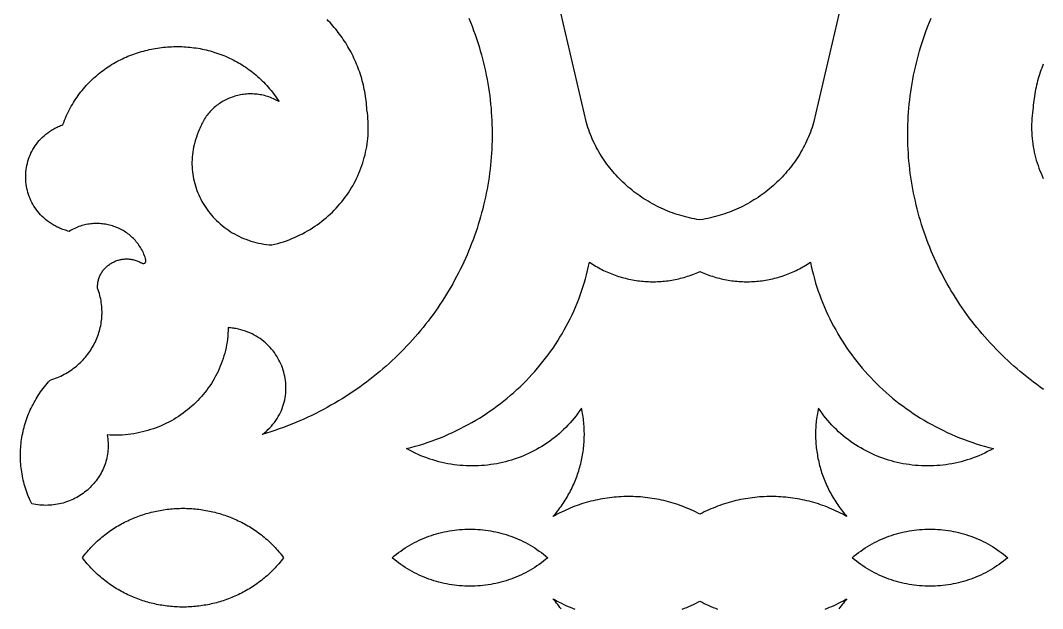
# Model space of a CAD drawing. Extents: x -167 to 167, y -60 to 60.
# Drawn here: x -119.6 to -65.1, y -2.7 to 28.6 of the extents above; entities that cross this region are included whole.
import ezdxf

# ---------------------------------------------------------------- set-up
doc = ezdxf.new("R2010")
doc.units = 0
doc.header["$MEASUREMENT"] = 0
doc.layers.add('LAYER_1', color=18, linetype='CONTINUOUS')

msp = doc.modelspace()

# ---------------------------------------------------------------- linework, layer by layer
at = {"layer": 'LAYER_1'}
for points in [[(-75.576, 30.671), (-77.309, 23.185), (-77.347, 23.059), (-77.389, 22.934), (-77.432, 22.81), (-77.477, 22.687), (-77.525, 22.565), (-77.575, 22.445), (-77.627, 22.325), (-77.681, 22.207), (-77.737, 22.09), (-77.795, 21.974), (-77.855, 21.859), (-77.917, 21.745), (-77.981, 21.633), (-78.047, 21.522), (-78.115, 21.412), (-78.185, 21.303), (-78.257, 21.196), (-78.331, 21.09), (-78.407, 20.986), (-78.484, 20.883), (-78.563, 20.781), (-78.644, 20.681), (-78.727, 20.582), (-78.811, 20.485), (-78.898, 20.389), (-78.985, 20.294), (-79.075, 20.201), (-79.166, 20.11), (-79.259, 20.02), (-79.353, 19.932), (-79.449, 19.845), (-79.547, 19.76), (-79.646, 19.677), (-79.746, 19.595), (-79.848, 19.515), (-79.951, 19.437), (-80.056, 19.36), (-80.162, 19.286), (-80.27, 19.212), (-80.379, 19.141), (-80.489, 19.072), (-80.601, 19.004), (-80.714, 18.938), (-80.828, 18.874), (-80.943, 18.812), (-81.06, 18.751), (-81.178, 18.693), (-81.297, 18.637), (-81.417, 18.582), (-81.538, 18.53), (-81.661, 18.479), (-81.784, 18.431), (-81.909, 18.384), (-82.034, 18.34), (-82.161, 18.297), (-82.288, 18.257), (-82.417, 18.219), (-82.546, 18.183), (-82.677, 18.149), (-82.808, 18.117), (-82.94, 18.088), (-83.073, 18.06), (-83.207, 18.035), (-83.368, 18.013), (-83.528, 18.035), (-83.662, 18.06), (-83.795, 18.088), (-83.927, 18.117), (-84.059, 18.149), (-84.189, 18.183), (-84.318, 18.219), (-84.447, 18.257), (-84.574, 18.297), (-84.701, 18.34), (-84.826, 18.384), (-84.951, 18.431), (-85.074, 18.479), (-85.197, 18.53), (-85.318, 18.582), (-85.438, 18.637), (-85.557, 18.693), (-85.675, 18.751), (-85.792, 18.812), (-85.907, 18.874), (-86.021, 18.938), (-86.134, 19.004), (-86.246, 19.072), (-86.356, 19.141), (-86.465, 19.212), (-86.573, 19.286), (-86.679, 19.36), (-86.784, 19.437), (-86.887, 19.515), (-86.989, 19.595), (-87.09, 19.677), (-87.189, 19.76), (-87.286, 19.845), (-87.382, 19.932), (-87.476, 20.02), (-87.569, 20.11), (-87.66, 20.201), (-87.75, 20.294), (-87.838, 20.389), (-87.924, 20.485), (-88.008, 20.582), (-88.091, 20.681), (-88.172, 20.781), (-88.251, 20.883), (-88.329, 20.986), (-88.404, 21.09), (-88.478, 21.196), (-88.55, 21.303), (-88.62, 21.412), (-88.688, 21.522), (-88.754, 21.633), (-88.818, 21.745), (-88.88, 21.859), (-88.94, 21.974), (-88.999, 22.09), (-89.055, 22.207), (-89.109, 22.325), (-89.16, 22.445), (-89.21, 22.565), (-89.258, 22.687), (-89.303, 22.81), (-89.347, 22.934), (-89.388, 23.059), (-89.426, 23.185), (-91.159, 30.671)], [(-95.692, 28.764), (-95.605, 28.549), (-95.521, 28.333), (-95.44, 28.117), (-95.362, 27.9), (-95.288, 27.683), (-95.217, 27.466), (-95.149, 27.248), (-95.084, 27.031), (-95.023, 26.813), (-94.965, 26.594), (-94.91, 26.376), (-94.858, 26.157), (-94.809, 25.938), (-94.764, 25.719), (-94.721, 25.5), (-94.682, 25.281), (-94.646, 25.062), (-94.613, 24.843), (-94.583, 24.624), (-94.557, 24.405), (-94.533, 24.186), (-94.512, 23.967), (-94.495, 23.748), (-94.48, 23.529), (-94.469, 23.31), (-94.46, 23.092), (-94.455, 22.874), (-94.452, 22.656), (-94.453, 22.438), (-94.456, 22.221), (-94.462, 22.003), (-94.472, 21.787), (-94.484, 21.57), (-94.499, 21.354), (-94.517, 21.138), (-94.538, 20.923), (-94.562, 20.709), (-94.589, 20.494), (-94.618, 20.281), (-94.651, 20.067), (-94.686, 19.855), (-94.724, 19.643), (-94.765, 19.431), (-94.808, 19.22), (-94.855, 19.01), (-94.904, 18.801), (-94.956, 18.592), (-95.01, 18.384), (-95.068, 18.177), (-95.128, 17.971), (-95.191, 17.765), (-95.256, 17.56), (-95.325, 17.357), (-95.395, 17.154), (-95.469, 16.952), (-95.545, 16.751), (-95.624, 16.551), (-95.705, 16.351), (-95.789, 16.153), (-95.876, 15.956), (-95.965, 15.76), (-96.057, 15.566), (-96.151, 15.372), (-96.248, 15.179), (-96.348, 14.988), (-96.45, 14.798), (-96.554, 14.609), (-96.661, 14.421), (-96.771, 14.235), (-96.883, 14.05), (-96.997, 13.866), (-97.114, 13.684), (-97.233, 13.503), (-97.355, 13.323), (-97.479, 13.145), (-97.605, 12.968), (-97.734, 12.793), (-97.866, 12.619), (-97.999, 12.447), (-98.135, 12.276), (-98.274, 12.107), (-98.414, 11.94), (-98.557, 11.774), (-98.702, 11.61), (-98.85, 11.448), (-99, 11.287), (-99.152, 11.128), (-99.306, 10.971), (-99.463, 10.816), (-99.622, 10.662), (-99.783, 10.51), (-99.946, 10.36), (-100.112, 10.213), (-100.279, 10.067), (-100.449, 9.922), (-100.621, 9.78), (-100.795, 9.64), (-100.971, 9.502), (-101.15, 9.366), (-101.33, 9.232), (-101.513, 9.1), (-101.697, 8.971), (-101.884, 8.843), (-102.073, 8.718), (-102.263, 8.594), (-102.456, 8.473), (-102.651, 8.355), (-102.848, 8.238), (-103.047, 8.124), (-103.248, 8.012), (-103.45, 7.903), (-103.655, 7.796), (-103.862, 7.691), (-104.07, 7.589), (-104.281, 7.489), (-104.493, 7.392), (-104.708, 7.297), (-104.924, 7.205), (-105.142, 7.115), (-105.362, 7.028), (-105.584, 6.944), (-105.808, 6.862), (-106.033, 6.783), (-106.261, 6.706), (-106.49, 6.632), (-106.721, 6.561), (-106.665, 6.604), (-106.612, 6.647), (-106.559, 6.691), (-106.508, 6.736), (-106.458, 6.781), (-106.409, 6.827), (-106.315, 6.921), (-106.227, 7.016), (-106.143, 7.114), (-106.064, 7.214), (-105.991, 7.316), (-105.922, 7.419), (-105.858, 7.525), (-105.798, 7.631), (-105.744, 7.739), (-105.694, 7.849), (-105.649, 7.959), (-105.609, 8.071), (-105.573, 8.183), (-105.542, 8.296), (-105.515, 8.41), (-105.493, 8.525), (-105.476, 8.639), (-105.462, 8.754), (-105.454, 8.87), (-105.449, 8.985), (-105.449, 9.1), (-105.453, 9.216), (-105.461, 9.33), (-105.474, 9.445), (-105.49, 9.559), (-105.511, 9.672), (-105.536, 9.784), (-105.565, 9.896), (-105.598, 10.006), (-105.635, 10.115), (-105.675, 10.223), (-105.72, 10.33), (-105.769, 10.435), (-105.821, 10.539), (-105.877, 10.64), (-105.937, 10.74), (-106, 10.838), (-106.067, 10.933), (-106.138, 11.027), (-106.212, 11.118), (-106.29, 11.206), (-106.372, 11.292), (-106.456, 11.375), (-106.545, 11.456), (-106.636, 11.533), (-106.731, 11.607), (-106.83, 11.678), (-106.931, 11.746), (-107.036, 11.81), (-107.144, 11.871), (-107.255, 11.928), (-107.369, 11.981), (-107.487, 12.03), (-107.607, 12.075), (-107.73, 12.116), (-107.857, 12.152), (-107.986, 12.185), (-108.051, 12.199), (-108.118, 12.212), (-108.185, 12.224), (-108.253, 12.235), (-108.321, 12.245), (-108.391, 12.253), (-108.46, 12.26), (-108.531, 12.266), (-108.535, 12.11), (-108.543, 11.956), (-108.555, 11.803), (-108.572, 11.65), (-108.592, 11.499), (-108.617, 11.35), (-108.645, 11.201), (-108.677, 11.054), (-108.713, 10.909), (-108.753, 10.765), (-108.797, 10.622), (-108.844, 10.481), (-108.895, 10.342), (-108.949, 10.204), (-109.007, 10.069), (-109.069, 9.935), (-109.133, 9.802), (-109.201, 9.672), (-109.273, 9.543), (-109.347, 9.417), (-109.425, 9.292), (-109.506, 9.17), (-109.59, 9.05), (-109.677, 8.932), (-109.766, 8.816), (-109.859, 8.702), (-109.955, 8.591), (-110.053, 8.482), (-110.154, 8.375), (-110.258, 8.271), (-110.364, 8.17), (-110.473, 8.071), (-110.585, 7.974), (-110.699, 7.881), (-110.815, 7.789), (-110.934, 7.701), (-111.055, 7.616), (-111.178, 7.533), (-111.303, 7.453), (-111.431, 7.376), (-111.56, 7.303), (-111.692, 7.232), (-111.825, 7.164), (-111.961, 7.1), (-112.098, 7.038), (-112.237, 6.98), (-112.378, 6.925), (-112.52, 6.874), (-112.665, 6.826), (-112.81, 6.781), (-112.958, 6.74), (-113.106, 6.702), (-113.256, 6.668), (-113.408, 6.638), (-113.561, 6.611), (-113.715, 6.588), (-113.87, 6.569), (-114.026, 6.553), (-114.184, 6.541), (-114.342, 6.534), (-114.502, 6.53), (-114.662, 6.53), (-114.823, 6.535), (-114.986, 6.543), (-114.968, 6.438), (-114.954, 6.333), (-114.944, 6.229), (-114.937, 6.125), (-114.933, 6.023), (-114.933, 5.92), (-114.937, 5.819), (-114.944, 5.718), (-114.954, 5.619), (-114.967, 5.52), (-114.984, 5.422), (-115.003, 5.325), (-115.026, 5.229), (-115.051, 5.134), (-115.08, 5.041), (-115.112, 4.948), (-115.146, 4.857), (-115.183, 4.768), (-115.223, 4.679), (-115.266, 4.592), (-115.311, 4.506), (-115.359, 4.422), (-115.409, 4.34), (-115.462, 4.258), (-115.518, 4.179), (-115.575, 4.101), (-115.635, 4.025), (-115.698, 3.951), (-115.762, 3.879), (-115.829, 3.808), (-115.898, 3.74), (-115.969, 3.673), (-116.041, 3.609), (-116.116, 3.546), (-116.193, 3.486), (-116.271, 3.427), (-116.352, 3.371), (-116.434, 3.318), (-116.518, 3.266), (-116.603, 3.217), (-116.69, 3.171), (-116.779, 3.126), (-116.869, 3.085), (-116.96, 3.045), (-117.053, 3.009), (-117.147, 2.975), (-117.242, 2.944), (-117.339, 2.915), (-117.437, 2.89), (-117.535, 2.867), (-117.635, 2.847), (-117.736, 2.83), (-117.838, 2.816), (-117.941, 2.805), (-118.044, 2.797), (-118.149, 2.793), (-118.254, 2.791), (-118.359, 2.793), (-118.466, 2.798), (-118.573, 2.806), (-118.68, 2.818), (-118.788, 2.833), (-118.897, 2.852), (-119.005, 2.874), (-119.055, 2.977), (-119.102, 3.08), (-119.147, 3.184), (-119.19, 3.288), (-119.231, 3.393), (-119.27, 3.498), (-119.306, 3.604), (-119.341, 3.71), (-119.373, 3.817), (-119.403, 3.924), (-119.432, 4.031), (-119.458, 4.139), (-119.482, 4.246), (-119.504, 4.354), (-119.524, 4.463), (-119.541, 4.571), (-119.557, 4.68), (-119.571, 4.788), (-119.582, 4.897), (-119.592, 5.006), (-119.599, 5.115), (-119.605, 5.224), (-119.608, 5.333), (-119.609, 5.442), (-119.609, 5.551), (-119.606, 5.66), (-119.601, 5.768), (-119.594, 5.877), (-119.585, 5.985), (-119.574, 6.093), (-119.562, 6.201), (-119.547, 6.309), (-119.53, 6.416), (-119.511, 6.524), (-119.49, 6.63), (-119.467, 6.737), (-119.442, 6.843), (-119.415, 6.949), (-119.386, 7.054), (-119.355, 7.159), (-119.322, 7.263), (-119.287, 7.367), (-119.251, 7.47), (-119.212, 7.573), (-119.171, 7.675), (-119.128, 7.776), (-119.084, 7.877), (-119.037, 7.977), (-118.989, 8.076), (-118.938, 8.175), (-118.886, 8.273), (-118.831, 8.37), (-118.775, 8.466), (-118.717, 8.562), (-118.657, 8.656), (-118.595, 8.75), (-118.531, 8.843), (-118.465, 8.934), (-118.397, 9.025), (-118.327, 9.115), (-118.256, 9.204), (-118.182, 9.291), (-118.107, 9.378), (-118.03, 9.464), (-117.93, 9.495), (-117.831, 9.529), (-117.735, 9.565), (-117.639, 9.603), (-117.546, 9.643), (-117.453, 9.686), (-117.363, 9.73), (-117.274, 9.777), (-117.186, 9.825), (-117.101, 9.876), (-117.016, 9.928), (-116.934, 9.982), (-116.853, 10.039), (-116.774, 10.096), (-116.697, 10.156), (-116.622, 10.217), (-116.548, 10.28), (-116.476, 10.345), (-116.406, 10.411), (-116.338, 10.479), (-116.272, 10.548), (-116.207, 10.619), (-116.145, 10.691), (-116.084, 10.765), (-116.025, 10.839), (-115.969, 10.916), (-115.914, 10.993), (-115.862, 11.072), (-115.811, 11.151), (-115.763, 11.232), (-115.716, 11.314), (-115.672, 11.397), (-115.63, 11.482), (-115.59, 11.567), (-115.552, 11.653), (-115.516, 11.739), (-115.483, 11.827), (-115.452, 11.916), (-115.423, 12.005), (-115.396, 12.095), (-115.371, 12.186), (-115.349, 12.277), (-115.33, 12.369), (-115.312, 12.462), (-115.297, 12.555), (-115.285, 12.648), (-115.275, 12.742), (-115.267, 12.837), (-115.262, 12.932), (-115.259, 13.027), (-115.259, 13.122), (-115.261, 13.218), (-115.266, 13.313), (-115.273, 13.409), (-115.283, 13.505), (-115.296, 13.602), (-115.311, 13.698), (-115.329, 13.794), (-115.349, 13.89), (-115.372, 13.986), (-115.398, 14.082), (-115.427, 14.178), (-115.459, 14.273), (-115.493, 14.368), (-115.495, 14.424), (-115.494, 14.478), (-115.492, 14.532), (-115.488, 14.585), (-115.482, 14.638), (-115.474, 14.69), (-115.464, 14.741), (-115.453, 14.791), (-115.439, 14.841), (-115.424, 14.89), (-115.408, 14.938), (-115.39, 14.985), (-115.37, 15.031), (-115.348, 15.076), (-115.325, 15.121), (-115.301, 15.164), (-115.275, 15.207), (-115.248, 15.248), (-115.22, 15.289), (-115.19, 15.328), (-115.158, 15.367), (-115.126, 15.404), (-115.092, 15.44), (-115.058, 15.475), (-115.022, 15.509), (-114.985, 15.542), (-114.947, 15.574), (-114.908, 15.605), (-114.868, 15.634), (-114.827, 15.662), (-114.785, 15.689), (-114.742, 15.714), (-114.699, 15.738), (-114.654, 15.761), (-114.609, 15.783), (-114.564, 15.803), (-114.517, 15.821), (-114.47, 15.839), (-114.422, 15.855), (-114.374, 15.869), (-114.325, 15.882), (-114.276, 15.893), (-114.227, 15.903), (-114.177, 15.911), (-114.126, 15.918), (-114.076, 15.923), (-114.025, 15.927), (-113.973, 15.928), (-113.922, 15.929), (-113.87, 15.927), (-113.818, 15.924), (-113.767, 15.919), (-113.715, 15.912), (-113.663, 15.904), (-113.611, 15.893), (-113.559, 15.881), (-113.507, 15.867), (-113.456, 15.852), (-113.404, 15.834), (-113.353, 15.814), (-113.302, 15.793), (-113.252, 15.769), (-113.201, 15.744), (-113.151, 15.716), (-113.13, 15.704), (-113.108, 15.695), (-113.085, 15.69), (-113.063, 15.688), (-113.041, 15.69), (-113.02, 15.694), (-112.999, 15.702), (-112.981, 15.712), (-112.963, 15.725), (-112.948, 15.74), (-112.935, 15.757), (-112.925, 15.775), (-112.918, 15.796), (-112.914, 15.818), (-112.913, 15.841), (-112.917, 15.864), (-112.94, 15.944), (-112.965, 16.023), (-112.992, 16.1), (-113.022, 16.176), (-113.054, 16.25), (-113.088, 16.323), (-113.124, 16.394), (-113.162, 16.464), (-113.202, 16.532), (-113.244, 16.598), (-113.288, 16.664), (-113.333, 16.727), (-113.381, 16.789), (-113.43, 16.849), (-113.481, 16.908), (-113.533, 16.965), (-113.587, 17.021), (-113.643, 17.074), (-113.7, 17.126), (-113.759, 17.176), (-113.819, 17.225), (-113.88, 17.272), (-113.942, 17.317), (-114.006, 17.36), (-114.071, 17.401), (-114.137, 17.441), (-114.205, 17.478), (-114.273, 17.514), (-114.342, 17.548), (-114.413, 17.58), (-114.484, 17.61), (-114.556, 17.638), (-114.629, 17.664), (-114.702, 17.688), (-114.776, 17.71), (-114.851, 17.731), (-114.927, 17.749), (-115.003, 17.765), (-115.079, 17.779), (-115.156, 17.79), (-115.234, 17.8), (-115.312, 17.808), (-115.39, 17.813), (-115.468, 17.816), (-115.547, 17.818), (-115.625, 17.816), (-115.704, 17.813), (-115.783, 17.807), (-115.862, 17.8), (-115.941, 17.789), (-116.02, 17.777), (-116.098, 17.762), (-116.177, 17.745), (-116.255, 17.726), (-116.333, 17.704), (-116.41, 17.68), (-116.488, 17.653), (-116.564, 17.624), (-116.641, 17.593), (-116.717, 17.559), (-116.792, 17.522), (-116.866, 17.483), (-116.94, 17.442), (-117.013, 17.398), (-117.081, 17.416), (-117.148, 17.436), (-117.214, 17.456), (-117.279, 17.478), (-117.342, 17.5), (-117.405, 17.524), (-117.467, 17.549), (-117.528, 17.575), (-117.588, 17.601), (-117.647, 17.629), (-117.705, 17.658), (-117.762, 17.688), (-117.817, 17.718), (-117.872, 17.75), (-117.979, 17.816), (-118.082, 17.885), (-118.181, 17.958), (-118.275, 18.034), (-118.366, 18.113), (-118.453, 18.195), (-118.536, 18.28), (-118.614, 18.367), (-118.689, 18.457), (-118.759, 18.55), (-118.826, 18.645), (-118.888, 18.741), (-118.946, 18.84), (-119, 18.941), (-119.05, 19.043), (-119.096, 19.147), (-119.138, 19.253), (-119.176, 19.359), (-119.209, 19.467), (-119.239, 19.576), (-119.264, 19.686), (-119.285, 19.797), (-119.302, 19.908), (-119.315, 20.02), (-119.323, 20.132), (-119.328, 20.244), (-119.328, 20.357), (-119.324, 20.469), (-119.316, 20.581), (-119.303, 20.693), (-119.286, 20.804), (-119.265, 20.915), (-119.24, 21.025), (-119.211, 21.134), (-119.177, 21.243), (-119.139, 21.35), (-119.097, 21.455), (-119.05, 21.56), (-119, 21.663), (-118.944, 21.764), (-118.885, 21.863), (-118.821, 21.96), (-118.753, 22.056), (-118.681, 22.149), (-118.604, 22.239), (-118.523, 22.328), (-118.437, 22.413), (-118.348, 22.496), (-118.253, 22.576), (-118.155, 22.652), (-118.104, 22.69), (-118.052, 22.726), (-117.999, 22.762), (-117.945, 22.796), (-117.889, 22.83), (-117.833, 22.863), (-117.775, 22.895), (-117.717, 22.926), (-117.657, 22.957), (-117.596, 22.986), (-117.534, 23.014), (-117.471, 23.042), (-117.407, 23.068), (-117.342, 23.093), (-117.3, 23.208), (-117.256, 23.321), (-117.21, 23.432), (-117.162, 23.542), (-117.113, 23.651), (-117.062, 23.758), (-117.009, 23.863), (-116.954, 23.967), (-116.898, 24.069), (-116.84, 24.17), (-116.78, 24.269), (-116.719, 24.366), (-116.656, 24.462), (-116.592, 24.557), (-116.526, 24.649), (-116.459, 24.741), (-116.39, 24.83), (-116.32, 24.918), (-116.248, 25.005), (-116.175, 25.09), (-116.1, 25.173), (-116.025, 25.255), (-115.948, 25.335), (-115.869, 25.414), (-115.79, 25.491), (-115.709, 25.566), (-115.627, 25.64), (-115.543, 25.712), (-115.459, 25.782), (-115.373, 25.851), (-115.287, 25.918), (-115.199, 25.984), (-115.11, 26.048), (-115.02, 26.111), (-114.93, 26.171), (-114.838, 26.231), (-114.745, 26.288), (-114.652, 26.344), (-114.557, 26.398), (-114.462, 26.451), (-114.366, 26.502), (-114.269, 26.551), (-114.171, 26.599), (-114.072, 26.645), (-113.973, 26.689), (-113.873, 26.732), (-113.772, 26.773), (-113.671, 26.812), (-113.569, 26.85), (-113.467, 26.886), (-113.364, 26.92), (-113.26, 26.953), (-113.156, 26.984), (-113.051, 27.013), (-112.946, 27.041), (-112.841, 27.067), (-112.735, 27.091), (-112.628, 27.114), (-112.522, 27.134), (-112.415, 27.154), (-112.307, 27.171), (-112.2, 27.187), (-112.092, 27.201), (-111.984, 27.213), (-111.876, 27.224), (-111.767, 27.233), (-111.659, 27.24), (-111.55, 27.245), (-111.441, 27.249), (-111.332, 27.251), (-111.223, 27.251), (-111.114, 27.25), (-111.006, 27.247), (-110.897, 27.242), (-110.788, 27.235), (-110.679, 27.227), (-110.571, 27.217), (-110.462, 27.205), (-110.354, 27.191), (-110.246, 27.176), (-110.138, 27.159), (-110.031, 27.14), (-109.923, 27.119), (-109.816, 27.096), (-109.71, 27.072), (-109.604, 27.046), (-109.498, 27.018), (-109.392, 26.989), (-109.287, 26.958), (-109.183, 26.924), (-109.078, 26.89), (-108.975, 26.853), (-108.872, 26.814), (-108.769, 26.774), (-108.668, 26.732), (-108.566, 26.688), (-108.466, 26.642), (-108.366, 26.595), (-108.267, 26.546), (-108.168, 26.495), (-108.071, 26.442), (-107.974, 26.387), (-107.878, 26.33), (-107.782, 26.272), (-107.688, 26.212), (-107.595, 26.15), (-107.502, 26.086), (-107.41, 26.02), (-107.32, 25.953), (-107.23, 25.883), (-107.141, 25.812), (-107.054, 25.739), (-106.967, 25.664), (-106.882, 25.587), (-106.798, 25.509), (-106.715, 25.428), (-106.633, 25.346), (-106.552, 25.261), (-106.472, 25.175), (-106.394, 25.087), (-106.317, 24.998), (-106.242, 24.906), (-106.167, 24.812), (-106.094, 24.717), (-106.023, 24.62), (-105.953, 24.52), (-105.884, 24.419), (-105.817, 24.316), (-105.892, 24.359), (-105.968, 24.399), (-106.044, 24.437), (-106.121, 24.473), (-106.198, 24.506), (-106.276, 24.536), (-106.354, 24.565), (-106.433, 24.591), (-106.512, 24.614), (-106.592, 24.636), (-106.671, 24.655), (-106.751, 24.671), (-106.831, 24.686), (-106.912, 24.698), (-106.992, 24.708), (-107.072, 24.716), (-107.152, 24.722), (-107.233, 24.725), (-107.313, 24.726), (-107.393, 24.726), (-107.473, 24.723), (-107.552, 24.717), (-107.631, 24.71), (-107.71, 24.701), (-107.789, 24.69), (-107.867, 24.676), (-107.945, 24.661), (-108.022, 24.643), (-108.099, 24.624), (-108.175, 24.603), (-108.25, 24.579), (-108.325, 24.554), (-108.398, 24.527), (-108.472, 24.497), (-108.544, 24.466), (-108.615, 24.433), (-108.686, 24.398), (-108.755, 24.362), (-108.824, 24.323), (-108.891, 24.283), (-108.957, 24.241), (-109.023, 24.197), (-109.086, 24.151), (-109.149, 24.103), (-109.211, 24.054), (-109.271, 24.003), (-109.329, 23.951), (-109.387, 23.896), (-109.442, 23.84), (-109.496, 23.783), (-109.549, 23.723), (-109.6, 23.662), (-109.65, 23.6), (-109.697, 23.536), (-109.743, 23.47), (-109.787, 23.403), (-109.83, 23.334), (-109.87, 23.263), (-109.908, 23.192), (-109.945, 23.118), (-109.979, 23.043), (-110.012, 22.967), (-110.042, 22.889), (-110.07, 22.81), (-110.127, 22.68), (-110.18, 22.548), (-110.228, 22.417), (-110.271, 22.285), (-110.31, 22.153), (-110.344, 22.021), (-110.374, 21.889), (-110.399, 21.756), (-110.42, 21.624), (-110.436, 21.492), (-110.448, 21.36), (-110.456, 21.229), (-110.46, 21.097), (-110.46, 20.967), (-110.455, 20.836), (-110.446, 20.707), (-110.434, 20.578), (-110.417, 20.45), (-110.397, 20.322), (-110.372, 20.196), (-110.344, 20.07), (-110.312, 19.946), (-110.276, 19.822), (-110.237, 19.7), (-110.194, 19.579), (-110.147, 19.46), (-110.097, 19.342), (-110.043, 19.225), (-109.986, 19.11), (-109.926, 18.997), (-109.862, 18.885), (-109.795, 18.776), (-109.724, 18.668), (-109.651, 18.562), (-109.574, 18.458), (-109.494, 18.356), (-109.411, 18.257), (-109.325, 18.16), (-109.236, 18.065), (-109.145, 17.972), (-109.05, 17.882), (-108.953, 17.795), (-108.852, 17.71), (-108.749, 17.628), (-108.644, 17.549), (-108.536, 17.472), (-108.425, 17.399), (-108.311, 17.328), (-108.196, 17.261), (-108.077, 17.197), (-107.957, 17.136), (-107.834, 17.079), (-107.709, 17.024), (-107.581, 16.974), (-107.451, 16.927), (-107.32, 16.883), (-107.186, 16.844), (-107.05, 16.808), (-106.912, 16.776), (-106.772, 16.747), (-106.63, 16.723), (-106.486, 16.703), (-106.341, 16.687), (-106.193, 16.676), (-106.036, 16.714), (-105.88, 16.756), (-105.727, 16.801), (-105.575, 16.849), (-105.424, 16.901), (-105.276, 16.956), (-105.13, 17.014), (-104.986, 17.075), (-104.843, 17.139), (-104.703, 17.206), (-104.565, 17.276), (-104.429, 17.349), (-104.295, 17.425), (-104.163, 17.503), (-104.033, 17.584), (-103.906, 17.668), (-103.781, 17.755), (-103.658, 17.844), (-103.538, 17.935), (-103.42, 18.03), (-103.305, 18.126), (-103.192, 18.225), (-103.081, 18.326), (-102.973, 18.43), (-102.868, 18.536), (-102.765, 18.644), (-102.665, 18.754), (-102.567, 18.866), (-102.472, 18.981), (-102.38, 19.097), (-102.291, 19.215), (-102.204, 19.335), (-102.121, 19.457), (-102.04, 19.581), (-101.962, 19.706), (-101.887, 19.833), (-101.815, 19.962), (-101.746, 20.093), (-101.68, 20.225), (-101.617, 20.358), (-101.558, 20.493), (-101.501, 20.629), (-101.448, 20.767), (-101.398, 20.906), (-101.351, 21.046), (-101.308, 21.187), (-101.268, 21.33), (-101.231, 21.474), (-101.197, 21.618), (-101.167, 21.764), (-101.141, 21.91), (-101.118, 22.058), (-101.098, 22.206), (-101.083, 22.355), (-101.07, 22.505), (-101.062, 22.656), (-101.057, 22.807), (-101.056, 22.959), (-101.058, 23.111), (-101.065, 23.264), (-101.075, 23.418), (-101.089, 23.571), (-101.107, 23.725), (-101.129, 23.88), (-101.136, 24.004), (-101.146, 24.127), (-101.158, 24.249), (-101.171, 24.371), (-101.187, 24.491), (-101.204, 24.612), (-101.224, 24.731), (-101.245, 24.85), (-101.268, 24.967), (-101.292, 25.085), (-101.319, 25.201), (-101.347, 25.316), (-101.377, 25.431), (-101.409, 25.545), (-101.443, 25.658), (-101.478, 25.77), (-101.515, 25.881), (-101.554, 25.992), (-101.594, 26.101), (-101.636, 26.21), (-101.68, 26.318), (-101.725, 26.425), (-101.772, 26.531), (-101.82, 26.636), (-101.87, 26.74), (-101.922, 26.843), (-101.975, 26.946), (-102.03, 27.047), (-102.086, 27.147), (-102.143, 27.246), (-102.202, 27.345), (-102.263, 27.442), (-102.325, 27.538), (-102.388, 27.634), (-102.452, 27.728), (-102.519, 27.821), (-102.586, 27.913), (-102.655, 28.004), (-102.725, 28.094), (-102.796, 28.183), (-102.869, 28.271), (-102.943, 28.358), (-103.018, 28.443), (-103.094, 28.528), (-103.172, 28.611), (-103.251, 28.693)], [(-65.038, 8.971), (-65.223, 9.1), (-65.405, 9.232), (-65.586, 9.366), (-65.764, 9.502), (-65.94, 9.64), (-66.114, 9.78), (-66.286, 9.922), (-66.456, 10.067), (-66.624, 10.213), (-66.789, 10.36), (-66.952, 10.51), (-67.113, 10.662), (-67.272, 10.816), (-67.429, 10.971), (-67.583, 11.128), (-67.735, 11.287), (-67.885, 11.448), (-68.033, 11.61), (-68.178, 11.774), (-68.321, 11.94), (-68.462, 12.107), (-68.6, 12.276), (-68.736, 12.447), (-68.87, 12.619), (-69.001, 12.793), (-69.13, 12.968), (-69.256, 13.145), (-69.38, 13.323), (-69.502, 13.503), (-69.621, 13.684), (-69.738, 13.866), (-69.853, 14.05), (-69.964, 14.235), (-70.074, 14.421), (-70.181, 14.609), (-70.285, 14.798), (-70.387, 14.988), (-70.487, 15.179), (-70.584, 15.372), (-70.678, 15.566), (-70.77, 15.76), (-70.859, 15.956), (-70.946, 16.153), (-71.03, 16.351), (-71.111, 16.551), (-71.19, 16.751), (-71.266, 16.952), (-71.34, 17.154), (-71.411, 17.357), (-71.479, 17.56), (-71.544, 17.765), (-71.607, 17.971), (-71.667, 18.177), (-71.725, 18.384), (-71.779, 18.592), (-71.831, 18.801), (-71.88, 19.01), (-71.927, 19.22), (-71.971, 19.431), (-72.011, 19.643), (-72.049, 19.855), (-72.085, 20.067), (-72.117, 20.281), (-72.147, 20.494), (-72.173, 20.709), (-72.197, 20.923), (-72.218, 21.138), (-72.236, 21.354), (-72.251, 21.57), (-72.263, 21.787), (-72.273, 22.003), (-72.279, 22.221), (-72.283, 22.438), (-72.283, 22.656), (-72.281, 22.874), (-72.275, 23.092), (-72.266, 23.31), (-72.255, 23.529), (-72.24, 23.748), (-72.223, 23.967), (-72.202, 24.186), (-72.179, 24.405), (-72.152, 24.624), (-72.122, 24.843), (-72.089, 25.062), (-72.053, 25.281), (-72.014, 25.5), (-71.971, 25.719), (-71.926, 25.938), (-71.877, 26.157), (-71.825, 26.376), (-71.77, 26.594), (-71.712, 26.813), (-71.651, 27.031), (-71.586, 27.248), (-71.518, 27.466), (-71.447, 27.683), (-71.373, 27.9), (-71.295, 28.117), (-71.214, 28.333), (-71.13, 28.549), (-71.043, 28.764)], [(-65.055, 26.318), (-65.099, 26.21), (-65.141, 26.101), (-65.181, 25.992), (-65.22, 25.881), (-65.257, 25.77), (-65.292, 25.658), (-65.326, 25.545), (-65.358, 25.431), (-65.388, 25.316), (-65.416, 25.201), (-65.443, 25.085), (-65.467, 24.967), (-65.49, 24.85), (-65.512, 24.731), (-65.531, 24.612), (-65.548, 24.491), (-65.564, 24.371), (-65.577, 24.249), (-65.589, 24.127), (-65.599, 24.004), (-65.607, 23.88), (-65.628, 23.725), (-65.646, 23.571), (-65.66, 23.418), (-65.671, 23.264), (-65.677, 23.111), (-65.679, 22.959), (-65.678, 22.807), (-65.673, 22.656), (-65.665, 22.505), (-65.653, 22.355), (-65.637, 22.206), (-65.617, 22.058), (-65.594, 21.91), (-65.568, 21.764), (-65.538, 21.618), (-65.504, 21.474), (-65.468, 21.33), (-65.427, 21.187), (-65.384, 21.046), (-65.337, 20.906), (-65.287, 20.767), (-65.234, 20.629), (-65.177, 20.493), (-65.118, 20.358), (-65.055, 20.225)], [(-90.778, -2.733), (-90.836, -2.653), (-90.895, -2.574), (-90.955, -2.495), (-91.017, -2.418), (-91.08, -2.341), (-91.144, -2.264), (-91.21, -2.189), (-91.097, -2.253), (-90.983, -2.314), (-90.868, -2.374), (-90.753, -2.432), (-90.636, -2.488), (-90.52, -2.542), (-90.402, -2.594), (-90.284, -2.644), (-90.165, -2.692), (-90.045, -2.739)], [(-84.311, -2.743), (-84.191, -2.697), (-84.071, -2.649), (-83.952, -2.599), (-83.834, -2.547), (-83.717, -2.493), (-83.6, -2.437), (-83.484, -2.379), (-83.368, -2.319), (-83.251, -2.379), (-83.135, -2.437), (-83.018, -2.493), (-82.901, -2.547), (-82.783, -2.599), (-82.664, -2.649), (-82.544, -2.697), (-82.424, -2.743)], [(-76.69, -2.739), (-76.571, -2.692), (-76.452, -2.644), (-76.333, -2.594), (-76.216, -2.542), (-76.099, -2.488), (-75.982, -2.432), (-75.867, -2.374), (-75.752, -2.314), (-75.638, -2.253), (-75.525, -2.189), (-75.591, -2.264), (-75.655, -2.341), (-75.718, -2.418), (-75.78, -2.495), (-75.84, -2.574), (-75.9, -2.653), (-75.958, -2.733)]]:
    msp.add_lwpolyline(points, dxfattribs=at)
for points in [[(-77.429, 15.535), (-77.376, 15.31), (-77.32, 15.087), (-77.26, 14.865), (-77.196, 14.645), (-77.128, 14.426), (-77.056, 14.21), (-76.98, 13.994), (-76.9, 13.781), (-76.817, 13.569), (-76.729, 13.359), (-76.638, 13.151), (-76.544, 12.945), (-76.445, 12.741), (-76.344, 12.538), (-76.238, 12.338), (-76.129, 12.14), (-76.017, 11.943), (-75.901, 11.749), (-75.782, 11.557), (-75.659, 11.368), (-75.533, 11.18), (-75.403, 10.995), (-75.271, 10.812), (-75.135, 10.631), (-74.996, 10.453), (-74.854, 10.277), (-74.709, 10.104), (-74.56, 9.933), (-74.409, 9.764), (-74.255, 9.599), (-74.097, 9.435), (-73.937, 9.275), (-73.774, 9.117), (-73.608, 8.962), (-73.439, 8.809), (-73.267, 8.66), (-73.093, 8.513), (-72.916, 8.369), (-72.736, 8.228), (-72.554, 8.09), (-72.369, 7.955), (-72.181, 7.823), (-71.991, 7.694), (-71.799, 7.568), (-71.604, 7.445), (-71.407, 7.326), (-71.207, 7.209), (-71.005, 7.096), (-70.8, 6.986), (-70.594, 6.88), (-70.385, 6.777), (-70.174, 6.677), (-69.961, 6.581), (-69.746, 6.488), (-69.528, 6.399), (-69.309, 6.313), (-69.088, 6.231), (-68.865, 6.153), (-68.639, 6.078), (-68.412, 6.007), (-68.183, 5.939), (-67.953, 5.876), (-67.72, 5.816), (-67.871, 5.733), (-68.023, 5.653), (-68.177, 5.578), (-68.332, 5.506), (-68.487, 5.439), (-68.644, 5.376), (-68.802, 5.317), (-68.96, 5.261), (-69.12, 5.21), (-69.28, 5.162), (-69.441, 5.119), (-69.602, 5.079), (-69.764, 5.043), (-69.926, 5.011), (-70.089, 4.983), (-70.252, 4.959), (-70.415, 4.938), (-70.579, 4.922), (-70.742, 4.909), (-70.906, 4.9), (-71.069, 4.895), (-71.232, 4.893), (-71.395, 4.895), (-71.558, 4.901), (-71.721, 4.91), (-71.883, 4.924), (-72.045, 4.94), (-72.206, 4.961), (-72.366, 4.985), (-72.526, 5.013), (-72.685, 5.044), (-72.844, 5.079), (-73.001, 5.117), (-73.157, 5.159), (-73.313, 5.204), (-73.467, 5.253), (-73.62, 5.306), (-73.772, 5.362), (-73.922, 5.421), (-74.071, 5.484), (-74.219, 5.55), (-74.365, 5.62), (-74.51, 5.693), (-74.653, 5.769), (-74.794, 5.849), (-74.933, 5.932), (-75.07, 6.019), (-75.206, 6.108), (-75.339, 6.201), (-75.471, 6.298), (-75.6, 6.397), (-75.727, 6.5), (-75.851, 6.606), (-75.974, 6.715), (-76.093, 6.828), (-76.211, 6.943), (-76.325, 7.062), (-76.437, 7.184), (-76.547, 7.309), (-76.653, 7.437), (-76.757, 7.568), (-76.858, 7.703), (-76.955, 7.84), (-77.05, 7.981), (-77.07, 7.884), (-77.089, 7.788), (-77.106, 7.691), (-77.122, 7.595), (-77.136, 7.498), (-77.149, 7.402), (-77.161, 7.305), (-77.171, 7.208), (-77.179, 7.111), (-77.187, 7.015), (-77.192, 6.918), (-77.197, 6.821), (-77.199, 6.724), (-77.201, 6.628), (-77.201, 6.531), (-77.199, 6.435), (-77.196, 6.339), (-77.192, 6.242), (-77.186, 6.146), (-77.179, 6.05), (-77.171, 5.955), (-77.161, 5.859), (-77.149, 5.764), (-77.136, 5.668), (-77.122, 5.573), (-77.107, 5.479), (-77.09, 5.384), (-77.072, 5.29), (-77.052, 5.196), (-77.031, 5.102), (-77.008, 5.009), (-76.985, 4.916), (-76.96, 4.823), (-76.933, 4.731), (-76.905, 4.639), (-76.876, 4.547), (-76.845, 4.456), (-76.814, 4.365), (-76.78, 4.274), (-76.746, 4.184), (-76.71, 4.095), (-76.673, 4.006), (-76.634, 3.917), (-76.594, 3.829), (-76.553, 3.741), (-76.511, 3.654), (-76.467, 3.567), (-76.422, 3.481), (-76.375, 3.396), (-76.328, 3.311), (-76.279, 3.226), (-76.228, 3.142), (-76.177, 3.059), (-76.124, 2.977), (-76.07, 2.895), (-76.014, 2.814), (-75.958, 2.733), (-75.9, 2.653), (-75.84, 2.574), (-75.78, 2.495), (-75.718, 2.418), (-75.655, 2.341), (-75.591, 2.264), (-75.525, 2.189), (-75.638, 2.253), (-75.752, 2.314), (-75.867, 2.374), (-75.982, 2.432), (-76.099, 2.488), (-76.216, 2.542), (-76.333, 2.594), (-76.452, 2.644), (-76.571, 2.692), (-76.69, 2.739), (-76.81, 2.783), (-76.931, 2.825), (-77.052, 2.865), (-77.174, 2.904), (-77.297, 2.94), (-77.419, 2.975), (-77.543, 3.007), (-77.666, 3.038), (-77.791, 3.066), (-77.915, 3.093), (-78.04, 3.118), (-78.165, 3.14), (-78.29, 3.161), (-78.416, 3.18), (-78.542, 3.197), (-78.668, 3.211), (-78.794, 3.224), (-78.921, 3.235), (-79.047, 3.244), (-79.174, 3.251), (-79.301, 3.256), (-79.428, 3.259), (-79.555, 3.261), (-79.682, 3.26), (-79.809, 3.257), (-79.935, 3.252), (-80.062, 3.245), (-80.189, 3.237), (-80.315, 3.226), (-80.442, 3.213), (-80.568, 3.199), (-80.694, 3.182), (-80.82, 3.164), (-80.946, 3.143), (-81.071, 3.121), (-81.196, 3.096), (-81.321, 3.07), (-81.445, 3.041), (-81.569, 3.011), (-81.693, 2.979), (-81.816, 2.944), (-81.939, 2.908), (-82.061, 2.87), (-82.183, 2.83), (-82.304, 2.787), (-82.424, 2.743), (-82.544, 2.697), (-82.664, 2.649), (-82.783, 2.599), (-82.901, 2.547), (-83.018, 2.493), (-83.135, 2.437), (-83.251, 2.379), (-83.368, 2.319), (-83.484, 2.379), (-83.6, 2.437), (-83.717, 2.493), (-83.834, 2.547), (-83.952, 2.599), (-84.071, 2.649), (-84.191, 2.697), (-84.311, 2.743), (-84.431, 2.787), (-84.553, 2.83), (-84.674, 2.87), (-84.797, 2.908), (-84.919, 2.944), (-85.042, 2.979), (-85.166, 3.011), (-85.29, 3.041), (-85.414, 3.07), (-85.539, 3.096), (-85.664, 3.121), (-85.789, 3.143), (-85.915, 3.164), (-86.041, 3.182), (-86.167, 3.199), (-86.293, 3.213), (-86.42, 3.226), (-86.546, 3.237), (-86.673, 3.245), (-86.8, 3.252), (-86.927, 3.257), (-87.053, 3.26), (-87.18, 3.261), (-87.307, 3.259), (-87.434, 3.256), (-87.561, 3.251), (-87.688, 3.244), (-87.814, 3.235), (-87.941, 3.224), (-88.067, 3.211), (-88.193, 3.197), (-88.319, 3.18), (-88.445, 3.161), (-88.57, 3.14), (-88.695, 3.118), (-88.82, 3.093), (-88.945, 3.066), (-89.069, 3.038), (-89.192, 3.007), (-89.316, 2.975), (-89.438, 2.94), (-89.561, 2.904), (-89.683, 2.865), (-89.804, 2.825), (-89.925, 2.783), (-90.045, 2.739), (-90.165, 2.692), (-90.284, 2.644), (-90.402, 2.594), (-90.52, 2.542), (-90.636, 2.488), (-90.753, 2.432), (-90.868, 2.374), (-90.983, 2.314), (-91.097, 2.253), (-91.21, 2.189), (-91.144, 2.264), (-91.08, 2.341), (-91.017, 2.418), (-90.955, 2.495), (-90.895, 2.574), (-90.836, 2.653), (-90.778, 2.733), (-90.721, 2.814), (-90.665, 2.895), (-90.611, 2.977), (-90.558, 3.059), (-90.507, 3.142), (-90.457, 3.226), (-90.408, 3.311), (-90.36, 3.396), (-90.313, 3.481), (-90.268, 3.567), (-90.225, 3.654), (-90.182, 3.741), (-90.141, 3.829), (-90.101, 3.917), (-90.062, 4.006), (-90.025, 4.095), (-89.989, 4.184), (-89.955, 4.274), (-89.922, 4.365), (-89.89, 4.456), (-89.859, 4.547), (-89.83, 4.639), (-89.802, 4.731), (-89.776, 4.823), (-89.75, 4.916), (-89.727, 5.009), (-89.704, 5.102), (-89.683, 5.196), (-89.664, 5.29), (-89.645, 5.384), (-89.628, 5.479), (-89.613, 5.573), (-89.599, 5.668), (-89.586, 5.764), (-89.575, 5.859), (-89.565, 5.955), (-89.556, 6.05), (-89.549, 6.146), (-89.543, 6.242), (-89.539, 6.339), (-89.536, 6.435), (-89.534, 6.531), (-89.534, 6.628), (-89.536, 6.724), (-89.539, 6.821), (-89.543, 6.918), (-89.549, 7.015), (-89.556, 7.111), (-89.564, 7.208), (-89.574, 7.305), (-89.586, 7.402), (-89.599, 7.498), (-89.613, 7.595), (-89.629, 7.691), (-89.646, 7.788), (-89.665, 7.884), (-89.685, 7.981), (-89.78, 7.84), (-89.878, 7.703), (-89.978, 7.568), (-90.082, 7.437), (-90.188, 7.309), (-90.298, 7.184), (-90.41, 7.062), (-90.524, 6.943), (-90.642, 6.828), (-90.761, 6.715), (-90.884, 6.606), (-91.008, 6.5), (-91.135, 6.397), (-91.264, 6.298), (-91.396, 6.201), (-91.529, 6.108), (-91.665, 6.019), (-91.802, 5.932), (-91.941, 5.849), (-92.082, 5.769), (-92.225, 5.693), (-92.37, 5.62), (-92.516, 5.55), (-92.664, 5.484), (-92.813, 5.421), (-92.963, 5.362), (-93.115, 5.306), (-93.268, 5.253), (-93.422, 5.204), (-93.578, 5.159), (-93.734, 5.117), (-93.892, 5.079), (-94.05, 5.044), (-94.209, 5.013), (-94.369, 4.985), (-94.529, 4.961), (-94.69, 4.94), (-94.852, 4.924), (-95.014, 4.91), (-95.177, 4.901), (-95.34, 4.895), (-95.503, 4.893), (-95.666, 4.895), (-95.83, 4.9), (-95.993, 4.909), (-96.157, 4.922), (-96.32, 4.938), (-96.483, 4.959), (-96.646, 4.983), (-96.809, 5.011), (-96.971, 5.043), (-97.133, 5.079), (-97.294, 5.119), (-97.455, 5.162), (-97.615, 5.21), (-97.775, 5.261), (-97.933, 5.317), (-98.091, 5.376), (-98.248, 5.439), (-98.404, 5.506), (-98.558, 5.578), (-98.712, 5.653), (-98.864, 5.733), (-99.015, 5.816), (-98.783, 5.876), (-98.552, 5.939), (-98.323, 6.007), (-98.096, 6.078), (-97.871, 6.153), (-97.647, 6.231), (-97.426, 6.313), (-97.207, 6.399), (-96.989, 6.488), (-96.774, 6.581), (-96.561, 6.677), (-96.35, 6.777), (-96.141, 6.88), (-95.935, 6.986), (-95.73, 7.096), (-95.528, 7.209), (-95.329, 7.326), (-95.131, 7.445), (-94.936, 7.568), (-94.744, 7.694), (-94.554, 7.823), (-94.366, 7.955), (-94.181, 8.09), (-93.999, 8.228), (-93.819, 8.369), (-93.642, 8.513), (-93.468, 8.66), (-93.296, 8.809), (-93.127, 8.962), (-92.961, 9.117), (-92.798, 9.275), (-92.638, 9.435), (-92.481, 9.599), (-92.326, 9.764), (-92.175, 9.933), (-92.026, 10.104), (-91.881, 10.277), (-91.739, 10.453), (-91.6, 10.631), (-91.464, 10.812), (-91.332, 10.995), (-91.202, 11.18), (-91.076, 11.368), (-90.954, 11.557), (-90.834, 11.749), (-90.718, 11.943), (-90.606, 12.14), (-90.497, 12.338), (-90.392, 12.538), (-90.29, 12.741), (-90.191, 12.945), (-90.097, 13.151), (-90.006, 13.359), (-89.919, 13.569), (-89.835, 13.781), (-89.755, 13.994), (-89.679, 14.21), (-89.607, 14.426), (-89.539, 14.645), (-89.475, 14.865), (-89.415, 15.087), (-89.359, 15.31), (-89.307, 15.535), (-89.258, 15.761), (-89.178, 15.707), (-89.096, 15.653), (-89.014, 15.602), (-88.931, 15.551), (-88.848, 15.502), (-88.764, 15.455), (-88.679, 15.409), (-88.593, 15.364), (-88.507, 15.321), (-88.42, 15.28), (-88.333, 15.239), (-88.245, 15.201), (-88.156, 15.164), (-88.067, 15.128), (-87.978, 15.093), (-87.888, 15.061), (-87.797, 15.029), (-87.707, 14.999), (-87.615, 14.971), (-87.523, 14.944), (-87.431, 14.919), (-87.339, 14.895), (-87.246, 14.872), (-87.153, 14.851), (-87.06, 14.832), (-86.966, 14.814), (-86.872, 14.797), (-86.778, 14.782), (-86.683, 14.769), (-86.589, 14.757), (-86.494, 14.746), (-86.399, 14.737), (-86.304, 14.73), (-86.208, 14.724), (-86.113, 14.719), (-86.018, 14.716), (-85.922, 14.714), (-85.827, 14.714), (-85.731, 14.716), (-85.635, 14.719), (-85.54, 14.723), (-85.444, 14.73), (-85.349, 14.737), (-85.254, 14.746), (-85.158, 14.757), (-85.063, 14.769), (-84.968, 14.783), (-84.873, 14.798), (-84.779, 14.814), (-84.684, 14.833), (-84.59, 14.853), (-84.496, 14.874), (-84.402, 14.897), (-84.309, 14.921), (-84.215, 14.947), (-84.122, 14.974), (-84.03, 15.003), (-83.938, 15.034), (-83.846, 15.066), (-83.755, 15.1), (-83.664, 15.135), (-83.573, 15.172), (-83.483, 15.21), (-83.368, 15.25), (-83.252, 15.21), (-83.162, 15.172), (-83.071, 15.135), (-82.981, 15.1), (-82.889, 15.066), (-82.797, 15.034), (-82.705, 15.003), (-82.613, 14.974), (-82.52, 14.947), (-82.427, 14.921), (-82.333, 14.897), (-82.239, 14.874), (-82.145, 14.853), (-82.051, 14.833), (-81.957, 14.814), (-81.862, 14.798), (-81.767, 14.783), (-81.672, 14.769), (-81.577, 14.757), (-81.482, 14.746), (-81.386, 14.737), (-81.291, 14.73), (-81.195, 14.723), (-81.1, 14.719), (-81.004, 14.716), (-80.909, 14.714), (-80.813, 14.714), (-80.718, 14.716), (-80.622, 14.719), (-80.527, 14.724), (-80.431, 14.73), (-80.336, 14.737), (-80.241, 14.746), (-80.147, 14.757), (-80.052, 14.769), (-79.957, 14.782), (-79.863, 14.797), (-79.769, 14.814), (-79.676, 14.832), (-79.582, 14.851), (-79.489, 14.872), (-79.396, 14.895), (-79.304, 14.919), (-79.212, 14.944), (-79.12, 14.971), (-79.029, 14.999), (-78.938, 15.029), (-78.847, 15.061), (-78.757, 15.093), (-78.668, 15.128), (-78.579, 15.164), (-78.49, 15.201), (-78.402, 15.239), (-78.315, 15.28), (-78.228, 15.321), (-78.142, 15.364), (-78.056, 15.409), (-77.972, 15.455), (-77.887, 15.502), (-77.804, 15.551), (-77.721, 15.602), (-77.639, 15.653), (-77.557, 15.707), (-77.477, 15.761)], [(-110.844, 2.632), (-110.75, 2.63), (-110.655, 2.626), (-110.56, 2.622), (-110.466, 2.616), (-110.371, 2.609), (-110.276, 2.601), (-110.182, 2.591), (-110.088, 2.58), (-109.994, 2.568), (-109.9, 2.554), (-109.806, 2.54), (-109.713, 2.524), (-109.619, 2.506), (-109.526, 2.488), (-109.433, 2.468), (-109.341, 2.446), (-109.248, 2.424), (-109.156, 2.4), (-109.065, 2.375), (-108.973, 2.349), (-108.882, 2.321), (-108.791, 2.292), (-108.701, 2.262), (-108.611, 2.231), (-108.521, 2.198), (-108.432, 2.164), (-108.343, 2.128), (-108.255, 2.092), (-108.167, 2.054), (-108.08, 2.015), (-107.993, 1.974), (-107.907, 1.932), (-107.821, 1.889), (-107.736, 1.845), (-107.651, 1.799), (-107.567, 1.752), (-107.483, 1.704), (-107.401, 1.655), (-107.318, 1.604), (-107.237, 1.552), (-107.156, 1.499), (-107.075, 1.444), (-106.996, 1.388), (-106.917, 1.331), (-106.839, 1.272), (-106.761, 1.213), (-106.684, 1.152), (-106.609, 1.089), (-106.533, 1.026), (-106.459, 0.961), (-106.386, 0.895), (-106.313, 0.827), (-106.241, 0.758), (-106.17, 0.688), (-106.1, 0.617), (-106.031, 0.544), (-105.963, 0.47), (-105.895, 0.395), (-105.829, 0.319), (-105.763, 0.241), (-105.699, 0.162), (-105.636, 0.082), (-105.573, 0), (-105.636, -0.082), (-105.699, -0.162), (-105.763, -0.241), (-105.829, -0.319), (-105.895, -0.395), (-105.963, -0.47), (-106.031, -0.544), (-106.1, -0.617), (-106.17, -0.688), (-106.241, -0.758), (-106.313, -0.827), (-106.386, -0.895), (-106.459, -0.961), (-106.533, -1.026), (-106.609, -1.089), (-106.684, -1.152), (-106.761, -1.213), (-106.839, -1.272), (-106.917, -1.331), (-106.996, -1.388), (-107.075, -1.444), (-107.156, -1.499), (-107.237, -1.552), (-107.318, -1.604), (-107.401, -1.655), (-107.483, -1.704), (-107.567, -1.752), (-107.651, -1.799), (-107.736, -1.845), (-107.821, -1.889), (-107.907, -1.932), (-107.993, -1.974), (-108.08, -2.015), (-108.167, -2.054), (-108.255, -2.092), (-108.343, -2.128), (-108.432, -2.164), (-108.521, -2.198), (-108.611, -2.231), (-108.701, -2.262), (-108.791, -2.292), (-108.882, -2.321), (-108.973, -2.349), (-109.065, -2.375), (-109.156, -2.4), (-109.248, -2.424), (-109.341, -2.446), (-109.433, -2.468), (-109.526, -2.488), (-109.619, -2.506), (-109.713, -2.524), (-109.806, -2.54), (-109.9, -2.554), (-109.994, -2.568), (-110.088, -2.58), (-110.182, -2.591), (-110.276, -2.601), (-110.371, -2.609), (-110.466, -2.616), (-110.56, -2.622), (-110.655, -2.626), (-110.75, -2.63), (-110.844, -2.632), (-110.939, -2.632), (-111.034, -2.632), (-111.129, -2.63), (-111.224, -2.626), (-111.318, -2.622), (-111.413, -2.616), (-111.507, -2.609), (-111.602, -2.601), (-111.696, -2.591), (-111.791, -2.58), (-111.885, -2.568), (-111.978, -2.554), (-112.072, -2.54), (-112.166, -2.524), (-112.259, -2.506), (-112.352, -2.488), (-112.445, -2.468), (-112.538, -2.446), (-112.63, -2.424), (-112.722, -2.4), (-112.814, -2.375), (-112.905, -2.349), (-112.996, -2.321), (-113.087, -2.292), (-113.178, -2.262), (-113.268, -2.231), (-113.357, -2.198), (-113.446, -2.164), (-113.535, -2.128), (-113.623, -2.092), (-113.711, -2.054), (-113.798, -2.015), (-113.885, -1.974), (-113.972, -1.932), (-114.057, -1.889), (-114.143, -1.845), (-114.227, -1.799), (-114.311, -1.752), (-114.395, -1.704), (-114.478, -1.655), (-114.56, -1.604), (-114.642, -1.552), (-114.723, -1.499), (-114.803, -1.444), (-114.883, -1.388), (-114.962, -1.331), (-115.04, -1.272), (-115.117, -1.213), (-115.194, -1.152), (-115.27, -1.089), (-115.345, -1.026), (-115.419, -0.961), (-115.493, -0.895), (-115.566, -0.827), (-115.637, -0.758), (-115.708, -0.688), (-115.778, -0.617), (-115.848, -0.544), (-115.916, -0.47), (-115.983, -0.395), (-116.05, -0.319), (-116.115, -0.241), (-116.179, -0.162), (-116.243, -0.082), (-116.305, 0), (-116.243, 0.082), (-116.179, 0.162), (-116.115, 0.241), (-116.05, 0.319), (-115.983, 0.395), (-115.916, 0.47), (-115.848, 0.544), (-115.778, 0.617), (-115.708, 0.688), (-115.637, 0.758), (-115.566, 0.827), (-115.493, 0.895), (-115.419, 0.961), (-115.345, 1.026), (-115.27, 1.089), (-115.194, 1.152), (-115.117, 1.213), (-115.04, 1.272), (-114.962, 1.331), (-114.883, 1.388), (-114.803, 1.444), (-114.723, 1.499), (-114.642, 1.552), (-114.56, 1.604), (-114.478, 1.655), (-114.395, 1.704), (-114.311, 1.752), (-114.227, 1.799), (-114.143, 1.845), (-114.057, 1.889), (-113.972, 1.932), (-113.885, 1.974), (-113.798, 2.015), (-113.711, 2.054), (-113.623, 2.092), (-113.535, 2.128), (-113.446, 2.164), (-113.357, 2.198), (-113.268, 2.231), (-113.178, 2.262), (-113.087, 2.292), (-112.996, 2.321), (-112.905, 2.349), (-112.814, 2.375), (-112.722, 2.4), (-112.63, 2.424), (-112.538, 2.446), (-112.445, 2.468), (-112.352, 2.488), (-112.259, 2.506), (-112.166, 2.524), (-112.072, 2.54), (-111.978, 2.554), (-111.885, 2.568), (-111.791, 2.58), (-111.696, 2.591), (-111.602, 2.601), (-111.507, 2.609), (-111.413, 2.616), (-111.318, 2.622), (-111.224, 2.626), (-111.129, 2.63), (-111.034, 2.632), (-110.939, 2.632)], [(-95.495, 1.52), (-95.356, 1.515), (-95.217, 1.508), (-95.078, 1.497), (-94.939, 1.484), (-94.801, 1.468), (-94.663, 1.448), (-94.526, 1.426), (-94.389, 1.401), (-94.252, 1.373), (-94.116, 1.341), (-93.981, 1.307), (-93.846, 1.27), (-93.712, 1.23), (-93.579, 1.187), (-93.447, 1.141), (-93.315, 1.092), (-93.185, 1.04), (-93.055, 0.985), (-92.927, 0.927), (-92.799, 0.866), (-92.673, 0.802), (-92.548, 0.735), (-92.424, 0.665), (-92.302, 0.593), (-92.181, 0.517), (-92.061, 0.438), (-91.943, 0.356), (-91.827, 0.272), (-91.712, 0.184), (-91.599, 0.094), (-91.487, 0), (-91.599, -0.094), (-91.712, -0.184), (-91.827, -0.272), (-91.943, -0.356), (-92.061, -0.438), (-92.181, -0.517), (-92.302, -0.593), (-92.424, -0.665), (-92.548, -0.735), (-92.673, -0.802), (-92.799, -0.866), (-92.927, -0.927), (-93.055, -0.985), (-93.185, -1.04), (-93.315, -1.092), (-93.447, -1.141), (-93.579, -1.187), (-93.712, -1.23), (-93.846, -1.27), (-93.981, -1.307), (-94.116, -1.341), (-94.252, -1.373), (-94.389, -1.401), (-94.526, -1.426), (-94.663, -1.448), (-94.801, -1.468), (-94.939, -1.484), (-95.078, -1.497), (-95.217, -1.508), (-95.356, -1.515), (-95.495, -1.52), (-95.634, -1.521), (-95.773, -1.52), (-95.912, -1.515), (-96.05, -1.508), (-96.189, -1.497), (-96.328, -1.484), (-96.466, -1.468), (-96.604, -1.448), (-96.741, -1.426), (-96.878, -1.401), (-97.015, -1.373), (-97.151, -1.341), (-97.286, -1.307), (-97.421, -1.27), (-97.555, -1.23), (-97.688, -1.187), (-97.82, -1.141), (-97.952, -1.092), (-98.083, -1.04), (-98.212, -0.985), (-98.341, -0.927), (-98.468, -0.866), (-98.594, -0.802), (-98.719, -0.735), (-98.843, -0.665), (-98.965, -0.593), (-99.086, -0.517), (-99.206, -0.438), (-99.324, -0.356), (-99.44, -0.272), (-99.555, -0.184), (-99.669, -0.094), (-99.78, 0), (-99.669, 0.094), (-99.555, 0.184), (-99.44, 0.272), (-99.324, 0.356), (-99.206, 0.438), (-99.086, 0.517), (-98.965, 0.593), (-98.843, 0.665), (-98.719, 0.735), (-98.594, 0.802), (-98.468, 0.866), (-98.341, 0.927), (-98.212, 0.985), (-98.083, 1.04), (-97.952, 1.092), (-97.82, 1.141), (-97.688, 1.187), (-97.555, 1.23), (-97.421, 1.27), (-97.286, 1.307), (-97.151, 1.341), (-97.015, 1.373), (-96.878, 1.401), (-96.741, 1.426), (-96.604, 1.448), (-96.466, 1.468), (-96.328, 1.484), (-96.189, 1.497), (-96.05, 1.508), (-95.912, 1.515), (-95.773, 1.52), (-95.634, 1.521)], [(-70.963, 1.52), (-70.824, 1.515), (-70.685, 1.508), (-70.546, 1.497), (-70.407, 1.484), (-70.269, 1.468), (-70.131, 1.448), (-69.994, 1.426), (-69.857, 1.401), (-69.72, 1.373), (-69.584, 1.341), (-69.449, 1.307), (-69.314, 1.27), (-69.18, 1.23), (-69.047, 1.187), (-68.915, 1.141), (-68.783, 1.092), (-68.653, 1.04), (-68.523, 0.985), (-68.395, 0.927), (-68.267, 0.866), (-68.141, 0.802), (-68.016, 0.735), (-67.892, 0.665), (-67.77, 0.593), (-67.649, 0.517), (-67.529, 0.438), (-67.411, 0.356), (-67.295, 0.272), (-67.18, 0.184), (-67.067, 0.094), (-66.955, 0), (-67.067, -0.094), (-67.18, -0.184), (-67.295, -0.272), (-67.411, -0.356), (-67.529, -0.438), (-67.649, -0.517), (-67.77, -0.593), (-67.892, -0.665), (-68.016, -0.735), (-68.141, -0.802), (-68.267, -0.866), (-68.395, -0.927), (-68.523, -0.985), (-68.653, -1.04), (-68.783, -1.092), (-68.915, -1.141), (-69.047, -1.187), (-69.18, -1.23), (-69.314, -1.27), (-69.449, -1.307), (-69.584, -1.341), (-69.72, -1.373), (-69.857, -1.401), (-69.994, -1.426), (-70.131, -1.448), (-70.269, -1.468), (-70.407, -1.484), (-70.546, -1.497), (-70.685, -1.508), (-70.824, -1.515), (-70.963, -1.52), (-71.102, -1.521), (-71.241, -1.52), (-71.38, -1.515), (-71.518, -1.508), (-71.657, -1.497), (-71.796, -1.484), (-71.934, -1.468), (-72.072, -1.448), (-72.209, -1.426), (-72.346, -1.401), (-72.483, -1.373), (-72.619, -1.341), (-72.754, -1.307), (-72.889, -1.27), (-73.023, -1.23), (-73.156, -1.187), (-73.289, -1.141), (-73.42, -1.092), (-73.551, -1.04), (-73.68, -0.985), (-73.809, -0.927), (-73.936, -0.866), (-74.062, -0.802), (-74.187, -0.735), (-74.311, -0.665), (-74.433, -0.593), (-74.554, -0.517), (-74.674, -0.438), (-74.792, -0.356), (-74.908, -0.272), (-75.023, -0.184), (-75.137, -0.094), (-75.248, 0), (-75.137, 0.094), (-75.023, 0.184), (-74.908, 0.272), (-74.792, 0.356), (-74.674, 0.438), (-74.554, 0.517), (-74.433, 0.593), (-74.311, 0.665), (-74.187, 0.735), (-74.062, 0.802), (-73.936, 0.866), (-73.809, 0.927), (-73.68, 0.985), (-73.551, 1.04), (-73.42, 1.092), (-73.289, 1.141), (-73.156, 1.187), (-73.023, 1.23), (-72.889, 1.27), (-72.754, 1.307), (-72.619, 1.341), (-72.483, 1.373), (-72.346, 1.401), (-72.209, 1.426), (-72.072, 1.448), (-71.934, 1.468), (-71.796, 1.484), (-71.657, 1.497), (-71.518, 1.508), (-71.38, 1.515), (-71.241, 1.52), (-71.102, 1.521)]]:
    msp.add_lwpolyline(points, close=True, dxfattribs=at)

doc.saveas('drawing.dxf')
